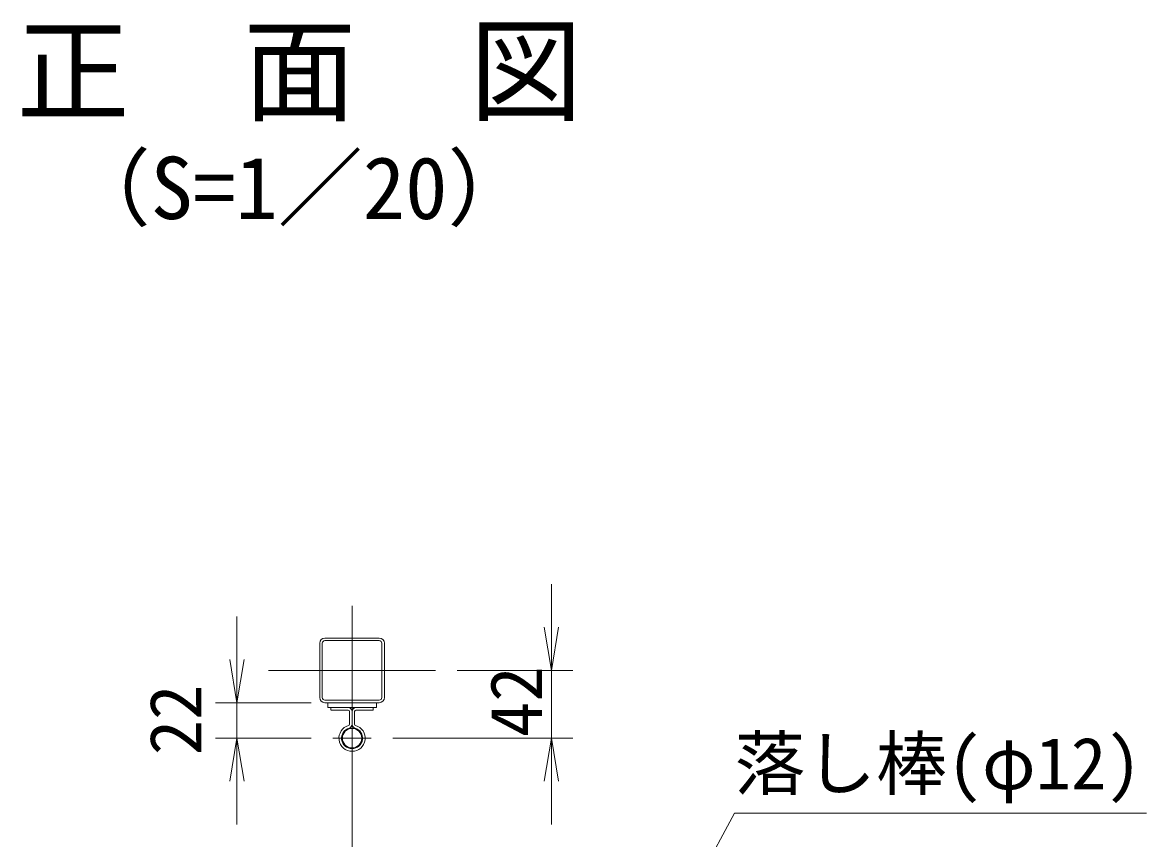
# Model space of a CAD drawing. Units: millimetres, scale not verified. Extents: x -4200 to 4200, y -2970 to 2970.
# Drawn here: x -214 to 829, y -1516 to -760 of the extents above; entities that cross this region are included whole.
import ezdxf
from ezdxf.enums import TextEntityAlignment as Align

# ---------------------------------------------------------------- set-up
doc = ezdxf.new("R2010")
doc.units = ezdxf.units.MM
doc.header["$LTSCALE"] = 20
doc.linetypes.add('USER1', pattern=[50.8, 31.75, -6.35, 6.35, -6.35])
for name, color, linetype, lineweight in [('0-0_D-STR-TXT', 7, 'Continuous', 9), ('0-1_D-STR1', 1, 'Continuous', 18), ('0-2_D-STR-DIM', 7, 'Continuous', 9), ('0-3_0', 7, 'Continuous', 9), ('0-5_D-STR3', 3, 'Continuous', 13), ('0-6_D-BMK', 2, 'USER1', 13)]:
    doc.layers.add(name, color=color, linetype=linetype, lineweight=lineweight)
doc.styles.add('ＭＳ ゴシック', font='')
doc.styles.get('ＭＳ ゴシック').set_extended_font_data('MS Gothic')

# ---------------------------------------------------------------- blocks, each defined once
blk = doc.blocks.new('_Open')
at = {"layer": '0-3_0'}
blk.add_line((-20, 3.33), (0, 0), dxfattribs=at)
blk.add_lwpolyline([(-20, -3.33), (0, 0), (-20, 0)], dxfattribs=at)

msp = doc.modelspace()

# ---------------------------------------------------------------- linework, layer by layer
at = {"layer": '0-0_D-STR-TXT'}
msp.add_lwpolyline([(828.53, -1492.83), (446.35, -1492.83), (324.09, -1720.45)], dxfattribs=at)
at = {"layer": '0-1_D-STR1'}
for p, q in [((117.04, -1330.6), (66.64, -1330.6)), ((117.04, -1333), (66.64, -1333)), ((61.84, -1335.4), (61.84, -1385.8)), ((64.24, -1335.4), (64.24, -1385.8)), ((119.44, -1385.8), (119.44, -1335.4)), ((121.84, -1385.8), (121.84, -1335.4)), ((66.64, -1388.2), (117.04, -1388.2)), ((66.64, -1390.6), (117.04, -1390.6))]:
    msp.add_line(p, q, dxfattribs=at)
for centre, radius, start, end in [((66.64, -1335.4), 4.8, 90, 180), ((66.64, -1335.4), 2.4, 90, 180), ((117.04, -1335.4), 4.8, 0, 90), ((117.04, -1335.4), 2.4, 0, 90), ((66.64, -1385.8), 4.8, 180, 270), ((66.64, -1385.8), 2.4, 180, 270), ((117.04, -1385.8), 4.8, 270, 0), ((117.04, -1385.8), 2.4, 270, 0)]:
    msp.add_arc(centre, radius, start, end, dxfattribs=at)
at = {"layer": '0-2_D-STR-DIM'}
for p, q in [((276.66, -1320.6), (276.66, -1280.6)), ((-14.94, -1350.6), (-14.94, -1310.6)), ((189.3, -1360.6), (296.66, -1360.6)), ((276.66, -1423.45), (276.66, -1360.6)), ((54.02, -1390.6), (-34.94, -1390.6)), ((-14.94, -1423.45), (-14.94, -1390.6)), ((54.02, -1423.45), (-34.94, -1423.45)), ((129.67, -1423.45), (296.66, -1423.45)), ((-14.94, -1463.45), (-14.94, -1503.45)), ((276.66, -1463.45), (276.66, -1503.45))]:
    msp.add_line(p, q, dxfattribs=at)
at = {"layer": '0-5_D-STR3'}
for p, q in [((69.34, -1390.6), (114.34, -1390.6)), ((69.34, -1395.1), (69.34, -1390.6)), ((69.34, -1395.1), (114.34, -1395.1)), ((72.09, -1397.5), (72.09, -1395.1)), ((111.34, -1397.5), (111.34, -1395.1)), ((114.34, -1395.1), (114.34, -1390.6)), ((72.34, -1397.5), (88.24, -1397.5)), ((77.59, -1397.5), (88.24, -1397.5)), ((89.44, -1410.6), (89.44, -1398.7)), ((91.84, -1410.6), (91.84, -1398.7)), ((94.24, -1410.6), (94.24, -1398.7)), ((95.44, -1397.5), (111.34, -1397.5))]:
    msp.add_line(p, q, dxfattribs=at)
msp.add_circle((91.84, -1423.45), 9, dxfattribs=at)
for centre, radius, start, end in [((88.24, -1398.7), 3.6, 0, 90), ((95.44, -1398.7), 3.6, 90, 180), ((88.24, -1398.7), 1.2, 0, 90), ((95.44, -1398.7), 1.2, 90, 180), ((91.84, -1423.45), 12.15, 105.64421, 74.35579), ((91.84, -1423.45), 9.75, 105.64421, 74.35579), ((88.24, -1410.6), 1.2, 285.64421, 0), ((88.24, -1410.6), 3.6, 285.64421, 0), ((95.44, -1410.6), 3.6, 180, 254.35579), ((95.44, -1410.6), 1.2, 180, 254.35579)]:
    msp.add_arc(centre, radius, start, end, dxfattribs=at)
at = {"layer": '0-6_D-BMK'}
for p, q in [((91.84, -1300.78), (91.84, -2077.12)), ((169.3, -1360.6), (14.38, -1360.6)), ((91.84, -1441.28), (91.84, -1382.77)), ((74.02, -1423.45), (109.67, -1423.45))]:
    msp.add_line(p, q, dxfattribs=at)

# ---------------------------------------------------------------- block references
at = {"layer": '0-2_D-STR-DIM', "xscale": 2, "yscale": 2}
for p, rotation in [((276.66, -1360.6), 270), ((-14.94, -1390.6), 270), ((-14.94, -1423.45), 90), ((276.66, -1423.45), 90)]:
    msp.add_blockref('_Open', p, dxfattribs=dict(at, rotation=rotation))

# ---------------------------------------------------------------- texts
at = {"layer": '0-0_D-STR-TXT', "style": 'ＭＳ ゴシック'}
for s, height, p in [('正\u3000面\u3000図', 76.98, (-219.25, -866.28)), ('（S=1／20）', 57.77, (-173.76, -959.48)), ('落し棒(φ12)', 48.09, (446.53, -1485.28))]:
    msp.add_text(s, height=height, dxfattribs=at).set_placement(p, align=Align.BOTTOM_LEFT)
at = {"layer": '0-2_D-STR-DIM', "style": 'ＭＳ ゴシック'}
for s, p in [('42', (282.33, -1422.38)), ('22', (-33.45, -1439.25))]:
    msp.add_text(s, height=48.09, rotation=90, dxfattribs=at).set_placement(p, align=Align.BOTTOM_LEFT)

doc.saveas('drawing.dxf')
